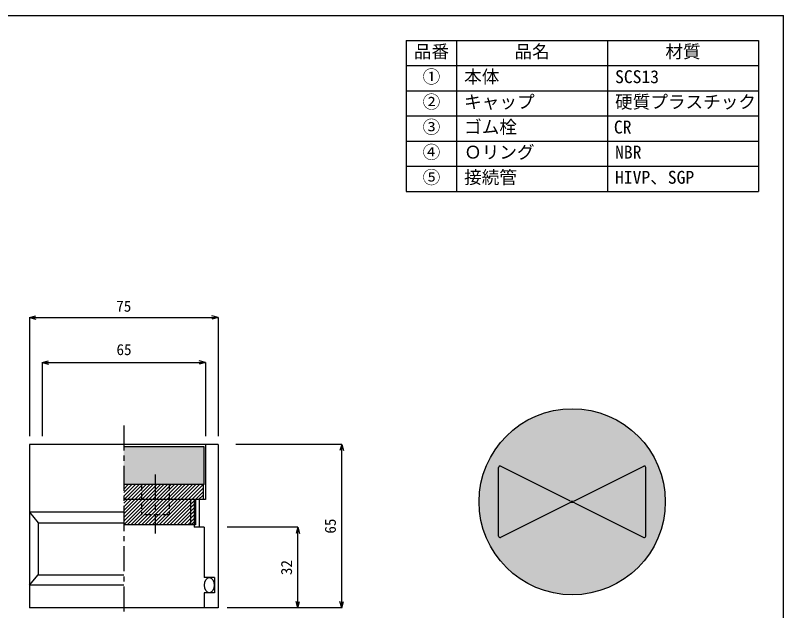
# Model space of a CAD drawing. Units: millimetres on the paper, with parts at other scales. Extents: x -140 to 140, y -97 to 99.
# Drawn here: x -12.6 to 140.1, y -19.3 to 99.1 of the extents above; entities that cross this region are included whole.
import ezdxf
from ezdxf.enums import TextEntityAlignment as Align

# ---------------------------------------------------------------- set-up
doc = ezdxf.new("R2010")
doc.units = ezdxf.units.MM
doc.linetypes.add('CHAIN1', pattern=[8, 5, -1, 1, -1])
doc.linetypes.add('DASHED1', pattern=[1.8, 1.2, -0.6])
for name, color, linetype in [('0-0_図面枠', 7, 'Continuous'), ('0-1_ノズル', 5, 'Continuous'), ('1-1', 4, 'Continuous')]:
    doc.layers.add(name, color=color, linetype=linetype)
doc.styles.add('ＭＳ ゴシック', font='')
doc.styles.get('ＭＳ ゴシック').set_extended_font_data('MS Gothic')

msp = doc.modelspace()

# ---------------------------------------------------------------- hatches: boundary and pattern name
at = {"layer": '1-1'}
msp.add_hatch(color=150, dxfattribs=at).paths.add_polyline_path([(98.027, -16.12, 1), (98.027, 20.88, 1)])

# ---------------------------------------------------------------- linework, layer by layer
at = {"layer": '0-0_図面枠', "color": 5}
msp.add_line((-139.949, 99.1), (140.051, 99.1), dxfattribs=at)
msp.add_lwpolyline([(-139.949, 99.1), (-139.949, -96.9), (140.051, -96.9), (140.051, 99.1)], dxfattribs=at)
at = {"layer": '0-1_ノズル'}
for p, q in [((65.051, 94.1), (65.051, 64.1)), ((65.051, 94.1), (135.051, 94.1)), ((75.051, 94.1), (75.051, 64.1)), ((105.051, 94.1), (105.051, 64.1)), ((135.051, 94.1), (135.051, 64.1)), ((65.051, 89.1), (135.051, 89.1)), ((65.051, 84.1), (135.051, 84.1)), ((65.051, 79.1), (135.051, 79.1)), ((65.051, 74.1), (135.051, 74.1)), ((65.051, 69.1), (135.051, 69.1)), ((65.051, 64.1), (135.051, 64.1))]:
    msp.add_line(p, q, dxfattribs=at)
at = {"layer": '1-1'}
for p, q in [((-9.84, 39.013), (-8.584, 39.35)), ((-9.84, 39.013), (27.66, 39.013)), ((-9.84, 39.013), (-8.584, 38.677)), ((-9.84, 39.013), (-9.84, 15.452)), ((27.66, 39.013), (26.404, 39.35)), ((27.66, 39.013), (26.404, 38.677)), ((27.66, 39.013), (27.66, 15.452)), ((-7.34, 30.062), (-6.084, 30.399)), ((-7.34, 30.062), (-6.084, 29.726)), ((-7.34, 30.062), (-7.34, 15.452)), ((-7.34, 30.062), (25.16, 30.062)), ((25.16, 30.062), (23.904, 30.399)), ((25.16, 30.062), (23.904, 29.726)), ((25.16, 30.062), (25.16, 15.452)), ((52.216, 13.805), (31.185, 13.805)), ((52.216, 13.805), (51.88, 12.549)), ((52.216, -18.695), (52.216, 13.805)), ((52.216, 13.805), (52.553, 12.549)), ((9.103, 5.805), (8.91, 5.611)), ((9.811, 5.805), (8.91, 4.904)), ((10.518, 5.805), (8.91, 4.197)), ((11.225, 5.805), (8.91, 3.49)), ((11.932, 5.805), (8.91, 2.783)), ((12.639, 5.805), (8.91, 2.076)), ((13.346, 5.805), (8.91, 1.368)), ((14.053, 5.805), (8.91, 0.661)), ((14.76, 5.805), (8.91, -0.046)), ((15.467, 5.805), (8.91, -0.753)), ((16.175, 5.805), (8.91, -1.46)), ((16.882, 5.805), (8.91, -2.167)), ((17.589, 5.805), (9.589, -2.195)), ((18.296, 5.805), (10.296, -2.195)), ((19.003, 5.805), (11.003, -2.195)), ((19.71, 5.805), (11.71, -2.195)), ((20.417, 5.805), (12.417, -2.195)), ((21.124, 5.805), (13.124, -2.195)), ((21.831, 5.805), (13.831, -2.195)), ((22.538, 5.805), (14.538, -2.195)), ((23.246, 5.805), (15.246, -2.195)), ((23.953, 5.805), (15.953, -2.195)), ((24.66, 5.805), (16.66, -2.195)), ((24.66, 5.098), (17.367, -2.195)), ((24.66, 4.391), (18.074, -2.195)), ((24.66, 3.683), (23.781, 2.805)), ((23.16, 2.183), (18.781, -2.195)), ((23.16, 1.476), (19.488, -2.195)), ((23.16, 0.769), (20.195, -2.195)), ((23.16, 0.062), (20.902, -2.195)), ((23.16, -0.645), (21.61, -2.195)), ((23.16, -1.352), (22.317, -2.195)), ((23.16, -2.059), (23.024, -2.195)), ((43.503, -2.695), (29.438, -2.695)), ((43.503, -2.695), (43.167, -3.951)), ((43.503, -18.695), (43.503, -2.695)), ((43.503, -2.695), (43.84, -3.951)), ((43.503, -18.695), (43.167, -17.44)), ((43.503, -18.695), (43.84, -17.44)), ((52.216, -18.695), (51.88, -17.44)), ((52.216, -18.695), (52.553, -17.44)), ((43.503, -18.695), (29.438, -18.695)), ((52.216, -18.695), (31.185, -18.695))]:
    msp.add_line(p, q, dxfattribs=at)
at = {"layer": '1-1', "linetype": 'CHAIN1'}
for p, q in [((8.91, 17.555), (8.91, -19.945)), ((15.16, 7.805), (15.16, -3.945))]:
    msp.add_line(p, q, dxfattribs=at)
at = {"layer": '1-1', "color": 3}
for p, q in [((27.66, 13.805), (-9.84, 13.805)), ((-9.84, 13.805), (-9.84, 0.305)), ((25.16, 13.805), (25.16, 2.805)), ((27.66, 13.805), (27.66, -18.695)), ((24.66, 5.805), (24.66, 2.805)), ((25.16, 2.805), (8.91, 2.805)), ((22.16, 2.805), (22.16, -2.195)), ((22.91, 2.805), (22.91, -2.695)), ((24.91, 2.805), (22.91, 2.805)), ((23.16, 2.805), (23.16, -2.195)), ((23.91, 2.805), (23.91, -2.695)), ((-9.84, 0.305), (-8.09, -1.781)), ((-9.84, 0.305), (-9.84, -14.195)), ((8.91, 0.305), (-9.84, 0.305)), ((-8.09, -1.781), (-8.09, -12.11)), ((-8.09, -1.781), (8.91, -1.781)), ((23.16, -2.195), (8.91, -2.195)), ((24.91, -2.695), (22.91, -2.695)), ((24.91, -2.695), (24.91, -12.695)), ((-9.84, -8.195), (-9.84, -18.695)), ((-9.84, -14.195), (-8.09, -12.11)), ((-8.09, -12.11), (8.91, -12.11)), ((26.91, -12.695), (24.91, -12.695)), ((26.91, -12.695), (26.91, -15.695)), ((26.91, -13.195), (26.91, -15.695)), ((8.91, -14.195), (-9.84, -14.195)), ((24.91, -15.695), (24.91, -18.695)), ((27.66, -18.695), (-9.84, -18.695))]:
    msp.add_line(p, q, dxfattribs=at)
at = {"layer": '1-1', "color": 2}
for p, q in [((24.91, 13.305), (8.91, 13.305)), ((24.91, 5.805), (24.91, 13.305)), ((24.91, 5.805), (8.91, 5.805))]:
    msp.add_line(p, q, dxfattribs=at)
at = {"layer": '1-1', "color": 7}
for p, q in [((83.407, -4.465), (83.407, 9.226)), ((97.583, 2.601), (83.768, 9.45)), ((98.471, 2.601), (112.286, 9.45)), ((112.647, -4.465), (112.647, 9.226)), ((97.583, 2.16), (83.768, -4.689)), ((98.471, 2.16), (112.286, -4.689))]:
    msp.add_line(p, q, dxfattribs=at)
at = {"layer": '1-1', "color": 7, "linetype": 'DASHED1'}
msp.add_line((12.41, 5.805), (12.41, -0.195), dxfattribs=at)
msp.add_lwpolyline([(17.91, 5.805), (17.91, -0.195), (12.41, -0.195)], dxfattribs=at)
at = {"layer": '1-1', "color": 3}
msp.add_lwpolyline([(26.91, -15.695), (24.91, -15.695), (24.91, -18.695)], dxfattribs=at)
at = {"layer": '1-1', "color": 7}
msp.add_circle((98.027, 2.38), 18.5, dxfattribs=at)
for centre, radius, start, end in [((83.657, 9.226), 0.25, 63.62888, 180), ((112.397, 9.226), 0.25, 0, 116.37112), ((98.027, 3.497), 1, 243.62888, 296.37112), ((98.027, 1.264), 1, 63.62888, 116.37112), ((83.657, -4.465), 0.25, 180, 296.37112), ((112.397, -4.465), 0.25, 243.62888, 0)]:
    msp.add_arc(centre, radius, start, end, dxfattribs=at)
msp.add_ellipse((25.91, -14.195), major_axis=(0, 1.5), ratio=0.66, dxfattribs=at)
at = {"layer": '1-1', "color": 150}
msp.add_solid([(8.91, 13.305), (24.91, 13.305), (8.91, 5.805), (24.91, 5.805)], dxfattribs=at)

# ---------------------------------------------------------------- texts
at = {"layer": '0-0_図面枠', "style": 'ＭＳ ゴシック'}
for s, p in [('品番', (66.551, 89.85)), ('品名', (86.551, 89.85)), ('材質', (116.551, 89.85)), ('①', (68.301, 84.85)), ('本体', (76.551, 84.85)), ('SCS13', (106.551, 84.85)), ('②', (68.301, 79.85)), ('キャップ', (76.551, 79.85)), ('硬質プラスチック', (106.551, 79.85)), ('③', (68.301, 74.85)), ('ゴム栓', (76.551, 74.85)), ('CR', (106.313, 74.835)), ('④', (68.301, 69.85)), ('Ｏリング', (76.551, 69.85)), ('NBR', (106.551, 69.85)), ('⑤', (68.301, 64.85)), ('接続管', (76.551, 64.85)), ('HIVP、SGP', (106.551, 64.85))]:
    msp.add_text(s, height=2.566, dxfattribs=at).set_placement(p, align=Align.BOTTOM_LEFT)
at = {"layer": '1-1', "color": 7, "style": 'ＭＳ ゴシック'}
for s, p in [('75', (7.41, 39.513)), ('65', (7.46, 30.885))]:
    msp.add_text(s, height=2.199, dxfattribs=at).set_placement(p, align=Align.BOTTOM_LEFT)
for s, p in [('65', (51.716, -3.945)), ('32', (43.003, -12.195))]:
    msp.add_text(s, height=2.199, rotation=90, dxfattribs=at).set_placement(p, align=Align.BOTTOM_LEFT)

doc.saveas('drawing.dxf')
